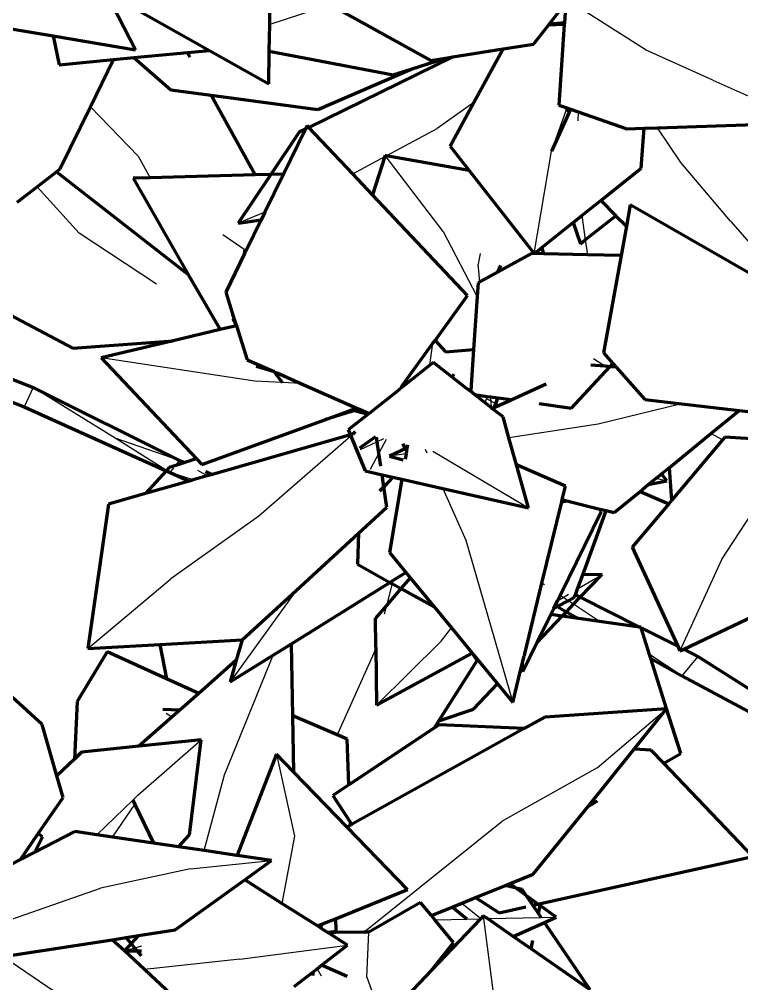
# Model space of a CAD drawing. Header units: millimetres. Extents: x 4307 to 31003, y 2809 to 20009.
# Drawn here: x 7445.2 to 7507.6, y 7857.8 to 7941.1 of the extents above; entities that cross this region are included whole.
import ezdxf

# ---------------------------------------------------------------- set-up
doc = ezdxf.new("R2010")
doc.units = ezdxf.units.MM
doc.layers.add('ProfileEdges', color=7, linetype='Continuous')

msp = doc.modelspace()

# ---------------------------------------------------------------- linework, layer by layer
for p, q in [((7499.347, 7938.439), (7492.428, 7942.871)), ((7472.073, 7942.367), (7466.848, 7940.654)), ((7505.092, 7935.85), (7499.347, 7938.439)), ((7505.092, 7935.85), (7513.302, 7932.177)), ((7455.506, 7929.296), (7451.373, 7933.558)), ((7484.484, 7933.927), (7481.298, 7931.682)), ((7492.435, 7933.224), (7492.515, 7933.449)), ((7491.179, 7929.711), (7492.435, 7933.224)), ((7493.473, 7933.115), (7493.447, 7932.326)), ((7476.911, 7929.32), (7481.298, 7931.682)), ((7502.33, 7928.755), (7500.334, 7931.739)), ((7455.506, 7929.296), (7456.54, 7927.418)), ((7481.816, 7922.793), (7476.81, 7929.338)), ((7489.674, 7920.883), (7491.179, 7929.711)), ((7474.016, 7927.762), (7476.782, 7929.251)), ((7506.63, 7923.672), (7502.33, 7928.755)), ((7446.762, 7926.645), (7450.406, 7922.646)), ((7466.43, 7924.451), (7464.12, 7923.506)), ((7493.802, 7924.158), (7494.094, 7922.057)), ((7506.63, 7923.672), (7511.838, 7917.698)), ((7457.07, 7918.234), (7450.406, 7922.646)), ((7481.816, 7922.793), (7484.738, 7917.197)), ((7462.808, 7922.527), (7464.74, 7921.201)), ((7494.094, 7922.057), (7494.273, 7920.768)), ((7464.74, 7921.201), (7464.813, 7921.151)), ((7485.013, 7920.89), (7484.861, 7919.954)), ((7485.002, 7918.429), (7484.861, 7919.954)), ((7480.686, 7911.242), (7480.941, 7913.133)), ((7465.572, 7909.86), (7452.295, 7911.88)), ((7495.772, 7911.141), (7494.813, 7911.794)), ((7446.443, 7909.315), (7445.641, 7907.626)), ((7453.503, 7904.92), (7446.443, 7909.315)), ((7467.923, 7909.746), (7465.572, 7909.86)), ((7469.536, 7909.667), (7467.923, 7909.746)), ((7484.211, 7909.049), (7483.818, 7909.258)), ((7485.566, 7908.331), (7485.635, 7908.543)), ((7485.955, 7908.124), (7485.92, 7908.503)), ((7485.451, 7907.979), (7485.566, 7908.331)), ((7485.955, 7908.124), (7485.566, 7908.331)), ((7486.009, 7907.542), (7485.955, 7908.124)), ((7486.37, 7907.904), (7485.955, 7908.124)), ((7486.672, 7907.743), (7486.37, 7907.904)), ((7502.398, 7907.898), (7495.202, 7906.14)), ((7495.202, 7906.14), (7487.5, 7904.954)), ((7473.853, 7905.113), (7465.903, 7898.208)), ((7474.04, 7905.275), (7473.853, 7905.113)), ((7505.942, 7904.795), (7504.931, 7905.324)), ((7459.072, 7903.004), (7453.503, 7904.92)), ((7457.948, 7902.153), (7453.503, 7904.92)), ((7476.135, 7904.631), (7474.664, 7903.923)), ((7476.662, 7904.884), (7476.135, 7904.631)), ((7476.907, 7904.822), (7476.278, 7903.638)), ((7476.278, 7903.638), (7475.537, 7902.241)), ((7478.619, 7903.587), (7477.18, 7903.366)), ((7480.28, 7903.972), (7480.421, 7903.656)), ((7480.938, 7903.806), (7489.186, 7898.904)), ((7458.736, 7902.582), (7459.072, 7903.004)), ((7459.442, 7902.799), (7459.072, 7903.004)), ((7458.245, 7901.968), (7457.948, 7902.153)), ((7458.245, 7901.968), (7458.566, 7902.37)), ((7460.239, 7901.325), (7458.245, 7901.968)), ((7461.463, 7901.676), (7460.632, 7902.137)), ((7500.205, 7901.466), (7501.146, 7901.239)), ((7505.867, 7894.425), (7510.194, 7901.105)), ((7481.795, 7900.584), (7483.787, 7896.13)), ((7465.903, 7898.208), (7458.312, 7892.777)), ((7483.787, 7896.13), (7487.836, 7882.096)), ((7505.867, 7894.425), (7502.264, 7886.553)), ((7451.16, 7886.76), (7458.312, 7892.777)), ((7477.49, 7892.642), (7477.42, 7892.375)), ((7493.432, 7891.915), (7495.556, 7893.171)), ((7469.125, 7891.785), (7463.432, 7883.887)), ((7477.42, 7892.375), (7476.927, 7890.485)), ((7490.572, 7892.257), (7490.348, 7892.406)), ((7491.698, 7890.89), (7492.194, 7891.184)), ((7492.194, 7891.184), (7491.928, 7891.36)), ((7492.194, 7891.184), (7492.652, 7891.454)), ((7492.506, 7890.977), (7492.194, 7891.184)), ((7476.927, 7890.485), (7476.727, 7889.722)), ((7493.09, 7890.59), (7492.624, 7890.899)), ((7495.329, 7889.108), (7493.09, 7890.59)), ((7481.651, 7887.404), (7482.544, 7888.546)), ((7476.017, 7886.886), (7475.849, 7886.363)), ((7476.061, 7881.872), (7481.651, 7887.404)), ((7462.938, 7875.863), (7467.156, 7886.206)), ((7475.849, 7886.363), (7472.678, 7879.31)), ((7488.697, 7884.784), (7488.816, 7886.115)), ((7502.439, 7884.402), (7499.644, 7886.252)), ((7503.817, 7886.091), (7502.439, 7884.402)), ((7458.407, 7880.843), (7457.909, 7881.151)), ((7495.122, 7876.466), (7501.119, 7881.558)), ((7455.471, 7874.105), (7460.923, 7878.875)), ((7467.443, 7877.634), (7469.001, 7870.57)), ((7495.122, 7876.466), (7486.928, 7871.869)), ((7461.182, 7869.311), (7462.938, 7875.863)), ((7455.035, 7873.684), (7451.913, 7870.676)), ((7455.471, 7874.105), (7455.035, 7873.684)), ((7453.29, 7870.473), (7455.219, 7873.297)), ((7474.966, 7862.269), (7486.928, 7871.869)), ((7473.817, 7871.607), (7473.893, 7871.554)), ((7469.001, 7870.57), (7467.905, 7864.756)), ((7460, 7867.75), (7452.233, 7866.071)), ((7460, 7867.75), (7466.993, 7868.455)), ((7441.589, 7862.348), (7452.233, 7866.071)), ((7483.427, 7864.773), (7485.065, 7863.451)), ((7481.18, 7863.346), (7480.821, 7863.716)), ((7485.29, 7863.687), (7486.33, 7855.474)), ((7485.649, 7863.438), (7490.292, 7863.533)), ((7490.292, 7863.533), (7491.58, 7863.56)), ((7481.106, 7863.345), (7481.18, 7863.346)), ((7481.18, 7863.346), (7483.878, 7863.402)), ((7483.878, 7863.402), (7485.041, 7863.426)), ((7450.746, 7855.459), (7440.877, 7862.162)), ((7471.706, 7862.334), (7472.562, 7862.441)), ((7475.222, 7858.385), (7475.404, 7862.273)), ((7455.787, 7861.052), (7455.22, 7860.9)), ((7464.272, 7859.95), (7473.572, 7861.145)), ((7455.22, 7860.9), (7454.327, 7860.66)), ((7464.272, 7859.95), (7456.036, 7859.039)), ((7470.937, 7859.106), (7471.285, 7858.509)), ((7475.222, 7858.385), (7476.625, 7854.605))]:
    msp.add_line(p, q)
at = {"layer": 'ProfileEdges', "lineweight": 211}
for p, q in [((7452.716, 7943.453), (7461.652, 7938.424)), ((7455.27, 7938.477), (7452.716, 7943.453)), ((7466.848, 7940.654), (7466.895, 7943.434)), ((7472.073, 7942.367), (7480.774, 7937.56)), ((7490.971, 7940.688), (7491.917, 7941.886)), ((7492.349, 7941.685), (7492.289, 7940.8)), ((7444.352, 7940.306), (7448.145, 7939.67)), ((7466.809, 7938.358), (7466.848, 7940.654)), ((7489.617, 7938.974), (7490.907, 7940.607)), ((7490.907, 7940.607), (7490.971, 7940.688)), ((7492.279, 7940.65), (7490.907, 7940.607)), ((7492.289, 7940.8), (7490.971, 7940.688)), ((7492.279, 7940.65), (7491.813, 7933.693)), ((7492.289, 7940.8), (7492.279, 7940.65)), ((7448.145, 7939.67), (7448.681, 7937.177)), ((7448.145, 7939.67), (7455.27, 7938.477)), ((7459.743, 7938.241), (7461.652, 7938.424)), ((7461.652, 7938.424), (7466.761, 7935.549)), ((7482.667, 7937.863), (7487.012, 7938.557)), ((7487.012, 7938.557), (7484.484, 7933.927)), ((7487.012, 7938.557), (7489.617, 7938.974)), ((7448.681, 7937.177), (7453.363, 7937.627)), ((7451.373, 7933.558), (7453.363, 7937.627)), ((7453.363, 7937.627), (7455.128, 7937.797)), ((7455.128, 7937.797), (7459.743, 7938.241)), ((7455.128, 7937.797), (7458.329, 7935.009)), ((7459.963, 7937.843), (7459.743, 7938.241)), ((7466.761, 7935.549), (7466.809, 7938.358)), ((7466.809, 7938.358), (7477.516, 7936.318)), ((7482.667, 7937.863), (7470.236, 7931.771)), ((7479.063, 7936.813), (7482.022, 7937.76)), ((7480.774, 7937.56), (7482.022, 7937.76)), ((7482.022, 7937.76), (7482.667, 7937.863)), ((7470.997, 7933.318), (7479.063, 7936.813)), ((7477.516, 7936.318), (7479.063, 7936.813)), ((7458.329, 7935.009), (7461.783, 7934.548)), ((7465.586, 7927.663), (7461.783, 7934.548)), ((7461.783, 7934.548), (7470.997, 7933.318)), ((7448.734, 7928.163), (7451.373, 7933.558)), ((7484.484, 7933.927), (7482.429, 7930.16)), ((7491.813, 7933.693), (7492.515, 7933.449)), ((7492.515, 7933.449), (7492.635, 7933.407)), ((7492.804, 7933.348), (7491.179, 7929.711)), ((7492.435, 7933.224), (7492.635, 7933.407)), ((7492.635, 7933.407), (7492.804, 7933.348)), ((7492.804, 7933.348), (7493.473, 7933.115)), ((7493.473, 7933.115), (7497.684, 7931.649)), ((7470.093, 7931.923), (7469.949, 7931.631)), ((7470.236, 7931.771), (7470.093, 7931.923)), ((7474.016, 7927.762), (7470.236, 7931.771)), ((7500.334, 7931.739), (7509.612, 7932.052)), ((7469.392, 7931.358), (7466.936, 7927.7)), ((7469.949, 7931.631), (7468.037, 7927.73)), ((7469.949, 7931.631), (7469.392, 7931.358)), ((7497.684, 7931.649), (7499.183, 7931.7)), ((7498.927, 7928.261), (7499.183, 7931.7)), ((7499.183, 7931.7), (7500.334, 7931.739)), ((7482.429, 7930.16), (7484.079, 7928.047)), ((7476.81, 7929.338), (7476.782, 7929.251)), ((7476.911, 7929.32), (7476.81, 7929.338)), ((7484.079, 7928.047), (7476.911, 7929.32)), ((7476.782, 7929.251), (7475.719, 7925.956)), ((7446.762, 7926.645), (7448.437, 7927.935)), ((7448.437, 7927.935), (7448.734, 7928.163)), ((7448.437, 7927.935), (7459.825, 7919.082)), ((7465.586, 7927.663), (7456.54, 7927.418)), ((7466.936, 7927.7), (7464.12, 7923.506)), ((7466.936, 7927.7), (7465.586, 7927.663)), ((7468.037, 7927.73), (7466.43, 7924.451)), ((7468.037, 7927.73), (7466.936, 7927.7)), ((7475.719, 7925.956), (7474.016, 7927.762)), ((7484.079, 7928.047), (7489.674, 7920.883)), ((7495.424, 7925.457), (7498.927, 7928.261)), ((7456.54, 7927.418), (7455.052, 7927.378)), ((7455.052, 7927.378), (7459.825, 7919.082)), ((7445.039, 7925.318), (7446.762, 7926.645)), ((7483.93, 7917.249), (7475.719, 7925.956)), ((7493.802, 7924.158), (7495.424, 7925.457)), ((7495.424, 7925.457), (7496.736, 7924.147)), ((7466.43, 7924.451), (7466.107, 7923.792)), ((7497.971, 7925.082), (7497.639, 7923.245)), ((7509.887, 7918.244), (7497.971, 7925.082)), ((7464.12, 7923.506), (7466.107, 7923.792)), ((7466.107, 7923.792), (7464.813, 7921.151)), ((7490.346, 7921.392), (7493.04, 7923.548)), ((7493.04, 7923.548), (7493.802, 7924.158)), ((7493.04, 7923.548), (7493.669, 7921.72)), ((7494.094, 7922.057), (7496.736, 7924.147)), ((7496.736, 7924.147), (7497.639, 7923.245)), ((7497.639, 7923.245), (7497.179, 7920.695)), ((7493.669, 7921.72), (7494.094, 7922.057)), ((7464.683, 7920.887), (7464.74, 7921.201)), ((7464.813, 7921.151), (7464.683, 7920.887)), ((7489.71, 7920.883), (7490.346, 7921.392)), ((7490.525, 7920.862), (7490.346, 7921.392)), ((7464.683, 7920.887), (7463.05, 7917.555)), ((7489.452, 7920.889), (7486.515, 7919.266)), ((7489.674, 7920.883), (7489.452, 7920.889)), ((7489.71, 7920.883), (7489.674, 7920.883)), ((7490.525, 7920.862), (7489.71, 7920.883)), ((7494.273, 7920.768), (7490.525, 7920.862)), ((7497.179, 7920.695), (7494.273, 7920.768)), ((7497.179, 7920.695), (7495.664, 7912.305)), ((7486.515, 7919.266), (7485.002, 7918.429)), ((7486.773, 7919.842), (7486.515, 7919.266)), ((7459.825, 7919.082), (7462.572, 7914.305)), ((7484.842, 7918.341), (7484.763, 7917.176)), ((7485.002, 7918.429), (7484.842, 7918.341)), ((7463.05, 7917.555), (7463.705, 7915.477)), ((7481.121, 7913.382), (7483.93, 7917.249)), ((7484.763, 7917.176), (7484.451, 7912.579)), ((7484.763, 7917.176), (7484.738, 7917.197)), ((7442.325, 7916.69), (7449.852, 7912.702)), ((7463.618, 7915.596), (7463.705, 7915.477)), ((7463.922, 7914.791), (7463.659, 7915.243)), ((7463.705, 7915.477), (7463.922, 7914.791)), ((7432.988, 7914.62), (7446.443, 7909.315)), ((7462.572, 7914.305), (7458.506, 7913.346)), ((7463.971, 7914.635), (7462.572, 7914.305)), ((7463.922, 7914.791), (7463.971, 7914.635)), ((7463.971, 7914.635), (7464.892, 7911.712)), ((7432.129, 7912.941), (7445.641, 7907.626)), ((7449.852, 7912.702), (7458.506, 7913.346)), ((7458.506, 7913.346), (7452.295, 7911.88)), ((7478.305, 7909.504), (7480.941, 7913.133)), ((7480.941, 7913.133), (7481.121, 7913.382)), ((7481.121, 7913.382), (7482.016, 7912.378)), ((7452.295, 7911.88), (7460.545, 7903.137)), ((7482.016, 7912.378), (7484.451, 7912.579)), ((7484.451, 7912.579), (7484.211, 7909.049)), ((7495.664, 7912.305), (7496.469, 7911.391)), ((7464.892, 7911.712), (7467.235, 7910.68)), ((7465.679, 7911.166), (7467.235, 7910.68)), ((7480.686, 7911.242), (7479.133, 7910.01)), ((7480.983, 7911.478), (7480.686, 7911.242)), ((7482.6, 7910.212), (7480.983, 7911.478)), ((7492.913, 7907.523), (7496.206, 7911.104)), ((7495.772, 7911.141), (7494.568, 7911.244)), ((7496.206, 7911.104), (7495.772, 7911.141)), ((7496.206, 7911.104), (7496.469, 7911.391)), ((7496.764, 7911.057), (7496.206, 7911.104)), ((7496.469, 7911.391), (7496.764, 7911.057)), ((7496.764, 7911.057), (7499.222, 7908.267)), ((7467.235, 7910.68), (7467.263, 7910.643)), ((7467.263, 7910.643), (7467.923, 7909.746)), ((7467.263, 7910.643), (7467.491, 7910.568)), ((7467.491, 7910.568), (7469.536, 7909.667)), ((7482.733, 7910.468), (7482.6, 7910.212)), ((7483.818, 7909.258), (7482.6, 7910.212)), ((7446.443, 7909.315), (7459.072, 7903.004)), ((7469.536, 7909.667), (7474.373, 7907.537)), ((7478.173, 7909.248), (7478.305, 7909.504)), ((7478.426, 7909.449), (7478.173, 7909.248)), ((7478.426, 7909.449), (7478.305, 7909.504)), ((7479.133, 7910.01), (7478.426, 7909.449)), ((7479.06, 7910.041), (7479.133, 7910.01)), ((7490.718, 7909.609), (7487.76, 7908.245)), ((7478.046, 7909.147), (7475.43, 7907.071)), ((7478.046, 7909.147), (7478.121, 7909.25)), ((7478.173, 7909.248), (7478.121, 7909.25)), ((7484.205, 7908.955), (7483.818, 7909.258)), ((7484.211, 7909.049), (7484.205, 7908.955)), ((7484.534, 7908.697), (7484.205, 7908.955)), ((7484.534, 7908.697), (7485.635, 7908.543)), ((7485.451, 7907.979), (7484.534, 7908.697)), ((7485.635, 7908.543), (7485.92, 7908.503)), ((7485.92, 7908.503), (7486.557, 7908.414)), ((7445.641, 7907.626), (7457.915, 7902.116)), ((7486.009, 7907.542), (7485.451, 7907.979)), ((7486.237, 7907.543), (7486.37, 7907.904)), ((7486.672, 7907.743), (7486.237, 7907.543)), ((7486.37, 7907.904), (7486.557, 7908.414)), ((7486.557, 7908.414), (7487.452, 7908.288)), ((7487.52, 7908.134), (7486.672, 7907.743)), ((7487.52, 7908.134), (7487.452, 7908.288)), ((7487.452, 7908.288), (7487.76, 7908.245)), ((7487.76, 7908.245), (7487.52, 7908.134)), ((7490.123, 7907.914), (7492.913, 7907.523)), ((7499.222, 7908.267), (7502.398, 7907.898)), ((7502.398, 7907.898), (7507.376, 7907.319)), ((7471.617, 7906.529), (7473.574, 7907.245)), ((7473.899, 7907.228), (7471.617, 7906.529)), ((7473.574, 7907.245), (7473.925, 7907.373)), ((7473.574, 7907.245), (7473.899, 7907.228)), ((7475.35, 7907.007), (7473.635, 7905.647)), ((7474.167, 7907.311), (7473.899, 7907.228)), ((7473.925, 7907.373), (7474.373, 7907.537)), ((7473.925, 7907.373), (7474.167, 7907.311)), ((7474.591, 7907.441), (7474.167, 7907.311)), ((7474.167, 7907.311), (7475.35, 7907.007)), ((7474.373, 7907.537), (7474.591, 7907.441)), ((7474.591, 7907.441), (7475.43, 7907.071)), ((7475.43, 7907.071), (7475.35, 7907.007)), ((7486.093, 7907.476), (7486.009, 7907.542)), ((7486.237, 7907.543), (7486.093, 7907.476)), ((7486.993, 7906.772), (7486.093, 7907.476)), ((7504.931, 7905.324), (7507.376, 7907.319)), ((7507.376, 7907.319), (7511.19, 7906.876)), ((7461.005, 7902.649), (7471.617, 7906.529)), ((7487.5, 7904.954), (7486.993, 7906.772)), ((7473.813, 7905.211), (7461.918, 7901.806)), ((7473.635, 7905.647), (7473.813, 7905.211)), ((7474.04, 7905.275), (7473.813, 7905.211)), ((7473.813, 7905.211), (7473.853, 7905.113)), ((7473.853, 7905.113), (7475.084, 7902.109)), ((7474.234, 7905.495), (7474.04, 7905.275)), ((7501.33, 7902.385), (7504.931, 7905.324)), ((7475.996, 7905.051), (7474.595, 7904.071)), ((7476.135, 7904.631), (7476.078, 7905.031)), ((7476.278, 7903.638), (7476.135, 7904.631)), ((7478.557, 7904.001), (7478.368, 7904.454)), ((7478.748, 7904.358), (7478.699, 7904.066)), ((7488.145, 7902.637), (7487.5, 7904.954)), ((7505.942, 7904.795), (7501.54, 7899.564)), ((7506.13, 7905.019), (7505.942, 7904.795)), ((7510.733, 7904.746), (7506.13, 7905.019)), ((7476.442, 7902.503), (7476.278, 7903.638)), ((7478.557, 7904.001), (7477.18, 7903.366)), ((7478.619, 7903.587), (7478.539, 7903.111)), ((7478.699, 7904.066), (7478.557, 7904.001)), ((7478.699, 7904.066), (7478.619, 7903.587)), ((7459.442, 7902.799), (7458.736, 7902.582)), ((7459.072, 7903.004), (7459.51, 7902.82)), ((7459.51, 7902.82), (7459.442, 7902.799)), ((7460.545, 7903.137), (7459.51, 7902.82)), ((7460.545, 7903.137), (7461.005, 7902.649)), ((7477.18, 7903.366), (7478.381, 7903.065)), ((7492.391, 7900.789), (7488.145, 7902.637)), ((7489.186, 7898.904), (7488.145, 7902.637)), ((7457.915, 7902.116), (7456.136, 7900.151)), ((7457.948, 7902.153), (7457.915, 7902.116)), ((7457.915, 7902.116), (7458.245, 7901.968)), ((7458.183, 7902.413), (7457.948, 7902.153)), ((7458.736, 7902.582), (7458.183, 7902.413)), ((7458.245, 7901.968), (7459.907, 7901.23)), ((7461.313, 7902.061), (7461.918, 7901.806)), ((7461.918, 7901.806), (7461.463, 7901.676)), ((7475.084, 7902.109), (7476.546, 7901.777)), ((7476.696, 7900.74), (7476.546, 7901.777)), ((7476.546, 7901.777), (7477.489, 7901.563)), ((7500.205, 7901.466), (7500.678, 7901.852)), ((7500.678, 7901.852), (7501.33, 7902.385)), ((7501.146, 7901.239), (7500.678, 7901.852)), ((7501.33, 7902.385), (7501.54, 7899.564)), ((7459.907, 7901.23), (7456.136, 7900.151)), ((7460.239, 7901.325), (7459.907, 7901.23)), ((7461.463, 7901.676), (7460.239, 7901.325)), ((7477.489, 7901.563), (7476.696, 7900.74)), ((7478.251, 7901.389), (7477.193, 7895.069)), ((7477.489, 7901.563), (7478.251, 7901.389)), ((7478.251, 7901.389), (7481.795, 7900.584)), ((7499.535, 7900.919), (7500.205, 7901.466)), ((7499.535, 7900.919), (7501.146, 7901.239)), ((7456.136, 7900.151), (7452.93, 7899.233)), ((7476.696, 7900.74), (7476.316, 7900.345)), ((7476.951, 7898.97), (7476.696, 7900.74)), ((7481.795, 7900.584), (7489.186, 7898.904)), ((7492.108, 7899.627), (7492.391, 7900.789)), ((7496.58, 7898.507), (7498.823, 7900.338)), ((7498.823, 7900.338), (7499.535, 7900.919)), ((7498.823, 7900.338), (7501.293, 7899.271)), ((7490.348, 7892.406), (7492.061, 7899.434)), ((7492.061, 7899.434), (7492.108, 7899.627)), ((7492.061, 7899.434), (7492.516, 7899.525)), ((7492.108, 7899.627), (7492.516, 7899.525)), ((7492.516, 7899.525), (7495.348, 7898.815)), ((7501.54, 7899.564), (7501.293, 7899.271)), ((7452.93, 7899.233), (7451.16, 7886.76)), ((7474.509, 7896.728), (7476.951, 7898.97)), ((7491.928, 7891.36), (7495.469, 7898.563)), ((7493.874, 7893.125), (7495.901, 7898.677)), ((7495.469, 7898.563), (7495.348, 7898.815)), ((7495.348, 7898.815), (7495.901, 7898.677)), ((7495.901, 7898.677), (7496.58, 7898.507)), ((7501.293, 7899.271), (7498.136, 7895.519)), ((7469.125, 7891.785), (7474.509, 7896.728)), ((7474.509, 7896.728), (7474.417, 7894.04)), ((7498.136, 7895.519), (7502.073, 7886.968)), ((7477.193, 7895.069), (7478.611, 7893.34)), ((7474.417, 7894.04), (7477.231, 7892.48)), ((7477.231, 7892.48), (7477.49, 7892.642)), ((7477.49, 7892.642), (7478.611, 7893.34)), ((7478.985, 7892.885), (7478.185, 7891.952)), ((7478.611, 7893.34), (7478.985, 7892.885)), ((7478.985, 7892.885), (7481.057, 7890.36)), ((7493.432, 7891.915), (7493.874, 7893.125)), ((7493.666, 7891.192), (7495.556, 7893.171)), ((7495.556, 7893.171), (7493.874, 7893.125)), ((7464.476, 7887.517), (7469.125, 7891.785)), ((7468.725, 7887.183), (7477.231, 7892.48)), ((7478.185, 7891.952), (7476.927, 7890.485)), ((7477.231, 7892.48), (7477.42, 7892.375)), ((7477.42, 7892.375), (7478.185, 7891.952)), ((7478.185, 7891.952), (7481.057, 7890.36)), ((7488.862, 7886.305), (7490.348, 7892.406)), ((7493.245, 7891.404), (7493.432, 7891.915)), ((7491.698, 7890.89), (7491.928, 7891.36)), ((7492.624, 7890.899), (7493.169, 7891.196)), ((7493.09, 7890.59), (7493.666, 7891.192)), ((7493.169, 7891.196), (7493.245, 7891.404)), ((7493.245, 7891.404), (7493.666, 7891.192)), ((7493.666, 7891.192), (7498.781, 7888.622)), ((7476.927, 7890.485), (7475.994, 7889.398)), ((7481.057, 7890.36), (7482.544, 7888.546)), ((7491.114, 7889.702), (7491.365, 7890.213)), ((7491.365, 7890.213), (7491.698, 7890.89)), ((7491.365, 7890.213), (7491.678, 7890.383)), ((7491.678, 7890.383), (7492.624, 7890.899)), ((7491.678, 7890.383), (7492.471, 7889.942)), ((7492.471, 7889.942), (7493.09, 7890.59)), ((7502.59, 7886.708), (7509.9, 7890.184)), ((7476.017, 7886.886), (7475.994, 7889.398)), ((7489.919, 7887.27), (7491.114, 7889.702)), ((7489.919, 7887.27), (7492.108, 7889.562)), ((7492.108, 7889.562), (7491.114, 7889.702)), ((7492.108, 7889.562), (7492.471, 7889.942)), ((7493.51, 7889.365), (7492.108, 7889.562)), ((7492.471, 7889.942), (7493.51, 7889.365)), ((7495.329, 7889.108), (7493.51, 7889.365)), ((7447.199, 7880.193), (7437.374, 7889.18)), ((7482.544, 7888.546), (7484.325, 7886.376)), ((7498.781, 7888.622), (7495.329, 7889.108)), ((7498.905, 7888.604), (7498.781, 7888.622)), ((7498.921, 7888.551), (7498.905, 7888.604)), ((7498.921, 7888.551), (7502.073, 7886.968)), ((7499.644, 7886.252), (7498.921, 7888.551)), ((7451.16, 7886.76), (7457.36, 7887.113)), ((7457.36, 7887.113), (7464.476, 7887.517)), ((7457.36, 7887.113), (7457.934, 7884.162)), ((7464.476, 7887.517), (7463.963, 7885.758)), ((7467.156, 7886.206), (7468.725, 7887.183)), ((7468.845, 7880.96), (7468.725, 7887.183)), ((7476.017, 7886.886), (7475.984, 7886.877)), ((7476.017, 7886.886), (7476.061, 7881.872)), ((7488.697, 7884.784), (7489.919, 7887.27)), ((7502.073, 7886.968), (7502.264, 7886.553)), ((7452.827, 7886.491), (7450.223, 7882.197)), ((7457.934, 7884.162), (7452.827, 7886.491)), ((7463.432, 7883.887), (7467.156, 7886.206)), ((7476.061, 7881.872), (7484.325, 7886.376)), ((7484.325, 7886.376), (7484.358, 7886.336)), ((7484.763, 7885.731), (7484.358, 7886.336)), ((7484.358, 7886.336), (7486.515, 7883.707)), ((7488.539, 7884.979), (7488.816, 7886.115)), ((7488.816, 7886.115), (7488.845, 7886.146)), ((7488.845, 7886.146), (7488.862, 7886.305)), ((7499.757, 7885.892), (7499.644, 7886.252)), ((7502.264, 7886.553), (7502.59, 7886.708)), ((7502.59, 7886.708), (7503.817, 7886.091)), ((7515.739, 7878.496), (7503.817, 7886.091)), ((7463.963, 7885.758), (7460.722, 7882.89)), ((7463.963, 7885.758), (7463.432, 7883.887)), ((7481.463, 7880.529), (7484.763, 7885.731)), ((7499.757, 7885.892), (7502.439, 7884.402)), ((7501.111, 7881.584), (7499.757, 7885.892)), ((7487.836, 7882.096), (7488.539, 7884.979)), ((7488.539, 7884.979), (7488.697, 7884.784)), ((7502.439, 7884.402), (7514.568, 7877.922)), ((7460.722, 7882.89), (7457.934, 7884.162)), ((7484.442, 7881.537), (7486.515, 7883.707)), ((7486.515, 7883.707), (7487.836, 7882.096)), ((7460.722, 7882.89), (7459.082, 7881.439)), ((7450.223, 7882.197), (7449.988, 7877.218)), ((7459.082, 7881.439), (7457.612, 7881.512)), ((7459.082, 7881.439), (7458.407, 7880.843)), ((7472.678, 7879.31), (7468.845, 7880.96)), ((7468.937, 7876.092), (7468.845, 7880.96)), ((7481.463, 7880.529), (7484.442, 7881.537)), ((7501.119, 7881.558), (7490.591, 7880.845)), ((7498.326, 7878.083), (7501.119, 7881.558)), ((7501.153, 7881.586), (7501.119, 7881.558)), ((7502.332, 7877.701), (7501.119, 7881.558)), ((7448.486, 7875.766), (7447.199, 7880.193)), ((7458.407, 7880.843), (7455.566, 7878.329)), ((7481.073, 7879.913), (7481.463, 7880.529)), ((7481.469, 7880.176), (7481.073, 7879.913)), ((7488.832, 7879.866), (7481.469, 7880.176)), ((7490.591, 7880.845), (7488.832, 7879.866)), ((7473.544, 7878.938), (7472.678, 7879.31)), ((7481.073, 7879.913), (7473.691, 7875.006)), ((7488.832, 7879.866), (7473.926, 7871.572)), ((7460.923, 7878.875), (7455.566, 7878.329)), ((7459.922, 7870.679), (7460.923, 7878.875)), ((7473.691, 7875.006), (7473.544, 7878.938)), ((7450.614, 7877.824), (7449.988, 7877.218)), ((7455.566, 7878.329), (7450.614, 7877.824)), ((7467.443, 7877.634), (7464.071, 7868.98)), ((7468.937, 7876.092), (7467.443, 7877.634)), ((7494.33, 7873.131), (7498.326, 7878.083)), ((7499.794, 7877.996), (7498.326, 7878.083)), ((7500.872, 7876.867), (7499.794, 7877.996)), ((7500.872, 7876.867), (7502.332, 7877.701)), ((7449.988, 7877.218), (7448.486, 7875.766)), ((7508.573, 7868.814), (7500.872, 7876.867)), ((7473.529, 7871.351), (7468.937, 7876.092)), ((7449.028, 7873.901), (7448.486, 7875.766)), ((7473.691, 7875.006), (7472.299, 7874.081)), ((7446.873, 7870.781), (7449.028, 7873.901)), ((7455.035, 7873.684), (7455.219, 7873.297)), ((7472.299, 7874.081), (7473.812, 7871.748)), ((7494.33, 7873.131), (7495.154, 7873.601)), ((7455.219, 7873.297), (7456.806, 7869.955)), ((7489.608, 7867.278), (7494.33, 7873.131)), ((7473.82, 7871.514), (7473.529, 7871.351)), ((7478.754, 7865.957), (7473.529, 7871.351)), ((7473.817, 7871.607), (7473.812, 7871.748)), ((7473.812, 7871.748), (7473.926, 7871.572)), ((7473.82, 7871.514), (7473.817, 7871.607)), ((7473.893, 7871.554), (7473.82, 7871.514)), ((7473.926, 7871.572), (7473.893, 7871.554)), ((7445.323, 7868.536), (7446.873, 7870.781)), ((7450.024, 7870.954), (7446.586, 7869.186)), ((7446.586, 7869.186), (7447.247, 7870.498)), ((7447.247, 7870.498), (7446.873, 7870.781)), ((7451.913, 7870.676), (7450.024, 7870.954)), ((7453.29, 7870.473), (7451.913, 7870.676)), ((7456.806, 7869.955), (7453.29, 7870.473)), ((7458.982, 7869.635), (7459.922, 7870.679)), ((7458.982, 7869.635), (7456.806, 7869.955)), ((7461.182, 7869.311), (7458.982, 7869.635)), ((7464, 7868.896), (7461.182, 7869.311)), ((7445.323, 7868.536), (7442.338, 7867.001)), ((7446.586, 7869.186), (7445.323, 7868.536)), ((7464, 7868.896), (7464.071, 7868.98)), ((7464.036, 7868.89), (7464, 7868.896)), ((7464.071, 7868.98), (7464.036, 7868.89)), ((7466.993, 7868.455), (7464.036, 7868.89)), ((7490.229, 7864.733), (7508.573, 7868.814)), ((7464.698, 7866.8), (7466.993, 7868.455)), ((7458.68, 7862.462), (7464.698, 7866.8)), ((7467.905, 7864.756), (7464.698, 7866.8)), ((7487.603, 7866.465), (7489.608, 7867.278)), ((7484.603, 7865.25), (7487.198, 7866.301)), ((7487.198, 7866.301), (7487.603, 7866.465)), ((7488.141, 7866.072), (7487.198, 7866.301)), ((7488.141, 7866.072), (7487.603, 7866.465)), ((7488.656, 7865.947), (7488.141, 7866.072)), ((7488.994, 7865.449), (7488.141, 7866.072)), ((7472.525, 7863.433), (7478.754, 7865.957)), ((7483.427, 7864.773), (7484.603, 7865.25)), ((7484.603, 7865.25), (7486.654, 7863.938)), ((7488.994, 7865.449), (7488.656, 7865.947)), ((7489.577, 7864.588), (7488.994, 7865.449)), ((7490.034, 7864.689), (7488.994, 7865.449)), ((7470.97, 7862.803), (7467.905, 7864.756)), ((7479.876, 7864.839), (7475.404, 7862.273)), ((7480.821, 7863.716), (7479.876, 7864.839)), ((7480.821, 7863.716), (7482.609, 7864.441)), ((7482.609, 7864.441), (7483.427, 7864.773)), ((7483.878, 7863.402), (7482.609, 7864.441)), ((7486.654, 7863.938), (7488.964, 7864.451)), ((7489.577, 7864.588), (7490.034, 7864.689)), ((7490.053, 7863.886), (7489.577, 7864.588)), ((7490.034, 7864.689), (7490.229, 7864.733)), ((7490.196, 7864.571), (7490.034, 7864.689)), ((7490.053, 7863.886), (7490.196, 7864.571)), ((7490.196, 7864.571), (7490.229, 7864.733)), ((7491.58, 7863.56), (7490.196, 7864.571)), ((7481.106, 7863.345), (7480.821, 7863.716)), ((7485.29, 7863.687), (7485.065, 7863.451)), ((7485.649, 7863.438), (7485.29, 7863.687)), ((7490.292, 7863.533), (7490.053, 7863.886)), ((7490.576, 7863.114), (7491.58, 7863.56)), ((7470.97, 7862.803), (7471.416, 7862.983)), ((7471.24, 7862.631), (7470.97, 7862.803)), ((7471.416, 7862.983), (7471.24, 7862.631)), ((7471.706, 7862.334), (7471.24, 7862.631)), ((7471.416, 7862.983), (7472.525, 7863.433)), ((7472.525, 7863.433), (7472.562, 7862.441)), ((7485.041, 7863.426), (7480.813, 7858.995)), ((7482.715, 7861.39), (7481.106, 7863.345)), ((7485.065, 7863.451), (7485.041, 7863.426)), ((7487.86, 7861.907), (7485.649, 7863.438)), ((7487.86, 7861.907), (7490.576, 7863.114)), ((7494.519, 7857.295), (7490.576, 7863.114)), ((7453.256, 7861.619), (7454.454, 7861.805)), ((7454.454, 7861.805), (7455.527, 7861.972)), ((7454.896, 7861.282), (7454.454, 7861.805)), ((7455.527, 7861.972), (7454.896, 7861.282)), ((7455.527, 7861.972), (7458.68, 7862.462)), ((7471.855, 7862.239), (7471.706, 7862.334)), ((7472.569, 7862.246), (7471.855, 7862.239)), ((7473.572, 7861.145), (7471.855, 7862.239)), ((7472.562, 7862.441), (7472.569, 7862.246)), ((7474.966, 7862.269), (7472.569, 7862.246)), ((7475.404, 7862.273), (7474.966, 7862.269)), ((7489.415, 7860.83), (7487.86, 7861.907)), ((7444.038, 7860.187), (7453.256, 7861.619)), ((7454.327, 7860.66), (7453.256, 7861.619)), ((7454.896, 7861.282), (7454.327, 7860.66)), ((7455.22, 7860.9), (7454.896, 7861.282)), ((7471.331, 7859.41), (7473.572, 7861.145)), ((7480.813, 7858.995), (7482.715, 7861.39)), ((7489.415, 7860.83), (7489.563, 7861.538)), ((7454.327, 7860.66), (7455.419, 7860.665)), ((7456.036, 7859.039), (7454.327, 7860.66)), ((7455.419, 7860.665), (7455.22, 7860.9)), ((7455.419, 7860.665), (7455.791, 7860.667)), ((7455.796, 7860.22), (7455.419, 7860.665)), ((7494.519, 7857.295), (7489.415, 7860.83)), ((7470.937, 7859.106), (7471.331, 7859.41)), ((7473.538, 7858.438), (7471.331, 7859.41)), ((7457.006, 7858.139), (7456.036, 7859.039)), ((7468.976, 7857.588), (7470.562, 7858.815)), ((7470.562, 7858.815), (7470.937, 7859.106)), ((7470.562, 7858.815), (7470.562, 7858.532)), ((7480.813, 7858.995), (7476.625, 7854.605)), ((7457.064, 7858.18), (7457.006, 7858.139)), ((7458.285, 7856.951), (7457.006, 7858.139))]:
    msp.add_line(p, q, dxfattribs=at)

doc.saveas('drawing.dxf')
